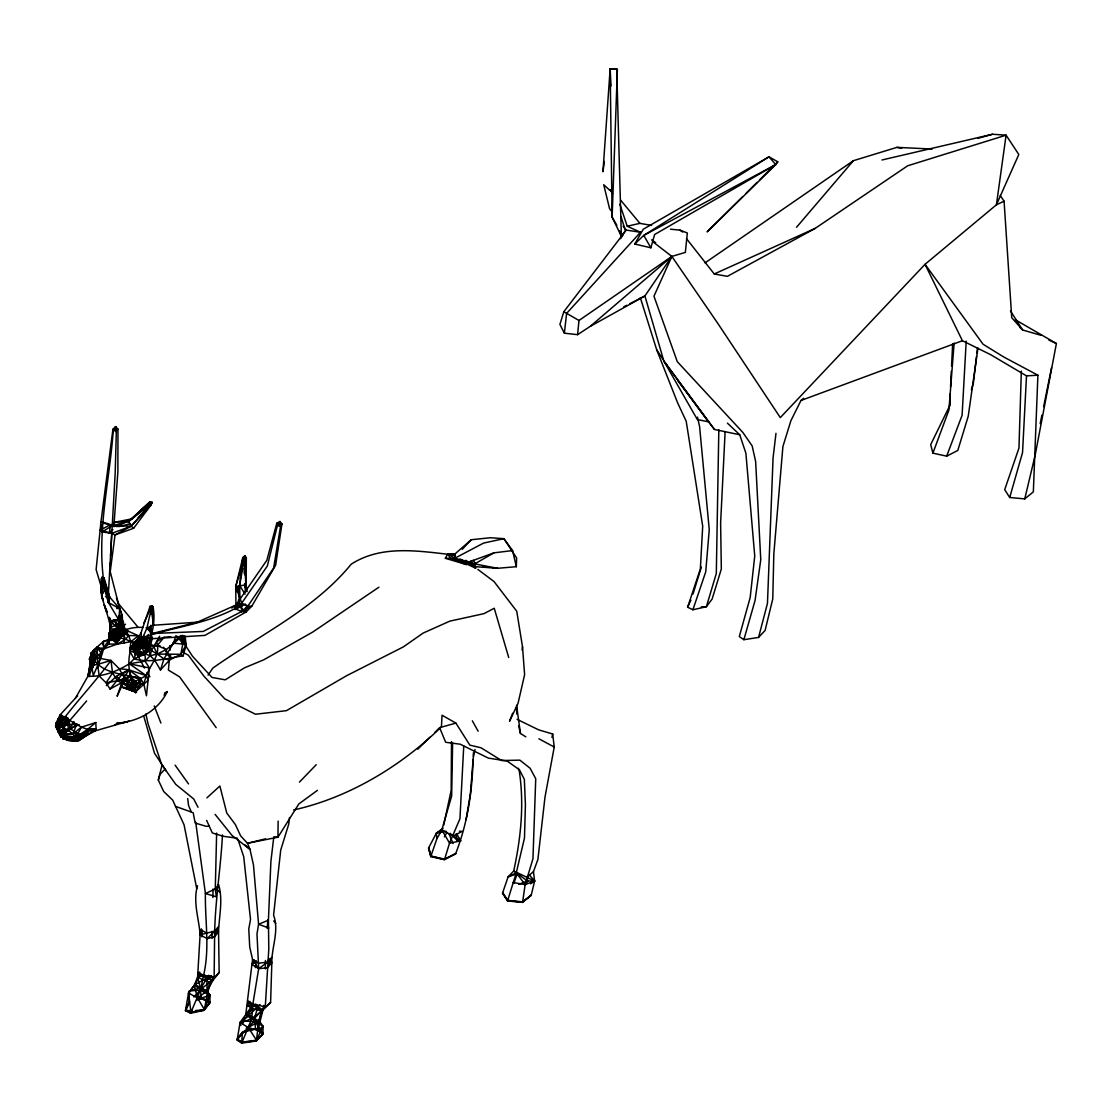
<?xml version="1.0" encoding="UTF-8"?>
<svg xmlns="http://www.w3.org/2000/svg" width="1112" height="1112" viewBox="0 0 1112 1112"><rect width="100%" height="100%" fill="white"/><g stroke="black" fill="none" stroke-linecap="round" stroke-linejoin="round"><path stroke-width="1.5" d="M180.297 635.647L182.785 637.662L182.785 644.057L180.853 654.301L169.691 659.902L160.475 669.966L154.707 660.208L150.176 655.732L137.568 651.298L134.538 646.294L132.175 645.989C126.963 657.887 128.547 671.898 132.453 683.922L131.188 688.245L132.245 690.83L135.483 692.011L148.104 680.21L146.325 675.693L129.326 663.781C116.538 671.578 102.985 676.916 87.904 676.263L75.505 698.086M265.393 968.913L265.42 960.504M273.608 838.434L270.897 861.466L268.423 920.18L268.798 948.939L265.281 1006.846L254.453 1018.342L255.565 1028.961L262.918 1033.938L256.385 1040.915L241.707 1043.181L237.134 1040.054L240.067 1022.526L251.757 1006.221L251.715 1003.177M115.078 526.198L114.147 522.362L117.872 471.933L117.969 429.121L115.606 426.66L112.924 429.26L113.243 430.733C109.462 482.872 95.743 535.247 104.723 587.581M104.139 591.431L104.18 578.115L101.901 577.337L101.484 578.865C97.786 601.05 113.674 618.606 110.561 640.429L119.192 639.775L123.237 634.104L122.251 615.965L116.44 597.992M199.66 972.027L199.646 975.085L194.947 984.606L188.54 993.044L185.454 1010.697L190.722 1013.254L204.219 1010.224L209.932 1002.607L209.932 995.282L207.138 991.042L194.947 984.606L188.54 993.044L189.374 1002.218L185.454 1010.697L192.279 1010.53M67.707 717.991L61.744 730.765L64.899 739.16L76.784 739.563L88.154 729.792L96.105 728.707L88.126 731.432L78.855 740.648L64.899 739.16L64.315 734.281L69.834 728.61L69.18 720.493L67.707 717.991L58.783 729.18L61.744 730.765L69.834 728.61L84.248 736.936L96.105 728.707L87.584 729.375L86.541 731.71L75.908 737.061L60.479 735.115L56.253 724.218L62.939 716.476L65.719 716.753L57.727 727.915L64.899 739.16C73.865 743.511 84.025 740.787 88.126 731.432L87.584 729.375L81.44 727.151L60.09 714.891L56.073 723.259L61.007 736.978L76.895 738.841L86.541 731.71L87.584 729.375L95.799 722.578L96.105 728.707L95.298 730.82L76.422 741.259L63.245 738.91L57.727 727.915L55.656 726.581L61.646 715.211L60.09 714.891L77.632 695.751M222.47 834.89C220.732 869.014 214.838 902.596 214.588 936.79L214.143 976.962C207.485 987.234 206.665 998.534 204.219 1010.224L190.958 1012.267L185.676 1009.696L189.485 1001.495M150.009 610.988L150.064 606.318L151.996 605.72L153.081 606.874C156.194 624.249 150.773 640.303 142.628 655.329L135.066 654.579L132.62 647.531L141.043 632.756L150.064 606.318L151.121 607.513L153.4 624.888L146.84 628.419L135.066 654.579M238.065 839.768L243.723 856.713L250.52 919.541L248.768 928.965L249.727 947.035L252.563 959.475L245.696 1015.061L248.518 1014.922L259.721 1021.622L263.071 1026.334L262.918 1033.938L256.483 1040.179L241.929 1042.18L237.134 1040.054L242.388 1032.256L255.565 1028.961L262.974 1033.493L256.385 1040.915L241.929 1042.18L237.356 1039.053L239.942 1035.3M278.139 821.101L277.944 837.197L247.476 843.271L240.678 835.932L235.369 824.548L226.765 813.025L219.884 786.031L206.915 797.846M128.631 631.338L124.085 633.576L120.416 633.743L114.814 637.176L103.458 641.457L96.966 647.198L97.967 667.798L102.068 648.074M246.197 591.584L246.308 557.696L244.793 555.861L242.819 557.585L235.73 586.538L235.925 605.053L234.98 608.598C204.177 625.041 168.649 627.446 136.79 639.664L137.61 648.185L143.017 654.454L148.911 650.728L152.441 638.01L150.426 633.381M718.825 429.691L716.309 573.472L706.384 606.735L692.901 609.765L687.619 607.208L700.351 568.983L702.701 526.198L686.229 421.323L677.639 402.878L656.692 349.78L640.303 297.641M88.626 676.165L91.045 653.175L96.966 647.198L103.611 648.935L117.469 644.029L130.924 641.707L140.779 642.569L153.539 646.169L160.142 645.891M109.963 618.119L110.561 640.429M169.802 655.093L168.398 670.077L179.644 676.902L216.187 727.679M169.914 650.298L170.025 645.488M216.631 833.083L215.283 889.002L216.312 896.8L205.414 893.506L195.684 822.199M212.892 897.495L213.101 888.961M247.142 591.626L245.905 584.884L245.891 558.335L244.793 555.861L235.73 586.538L241.749 603.079L241.54 611.586L203.204 631.435L152.372 633.506L146.84 628.419L151.996 605.72L153.4 624.888M142.711 627.46C127.546 626.251 109.56 634.132 103.611 648.935L93.881 649.644L90.281 658.304L93.311 675.443L100.844 658.068L103.611 648.935L108.559 644.098L108.865 633.367L113.66 629.517L118.748 627.307L122.904 626.834L128.561 635.522L130.924 641.707L129.701 651.076L134.107 658.86C150.217 663.433 167.05 658.193 183.174 655.871L186.135 644.849L185.162 636.481L182.229 635.341M115.745 431.651L115.606 426.66L113.243 430.733L116.357 430.65L117.969 429.121L115.843 428.259L112.924 429.26L100.984 521.75L96.118 569.608L103.013 592.71M240.887 1025.528L240.067 1022.526C252.73 1020.371 261.918 1011.044 270.605 1002.357L271.842 962.603C271.675 946.91 279.362 930.674 273.58 915.19L280.724 850.027L288.717 824.242L289.537 817.515M1021.344 371.116L1018.953 448.08L1004.706 489.669L1009.71 497.495L1024.75 498.885L1033.34 491.879L1037.899 375.203L1003.844 357.049L983.091 344.261L925.045 264.308L996.421 204.789L1004.08 201.175L1000.244 195.531M242.763 1024.082L242.847 1021.094L260.041 1004.581M459.979 558.975L473.615 566.536L497.62 568.288L516.343 566.703L516.635 557.988L503.903 538.667L490.336 537.735L471.224 539.737L455.114 553.818L452.417 554.777C418.557 551.052 381.611 544.588 351.211 564.187C314.293 609.404 259.624 634.952 212.781 668.145L208.055 675.165M89.071 676.721L91.281 669.591L91.351 655.871L94.172 652.174L93.172 651.187L91.045 653.175C97.786 674.331 122.904 673.399 140.557 678.556L146.325 675.693C150.273 664.364 161.351 654.843 156.542 641.707L159.655 636.189M108.114 599.104L115.203 472.739L116.357 430.65L115.606 426.66M244.89 583.564L245.349 591.848M245.224 575.154L246.308 557.696L244.14 557.112L242.819 557.585L239.65 585.496L239.942 599.549L234.98 608.598L241.54 611.586L246.252 611.878L251.951 605.957L275.609 565.299L281.934 524.141L279.96 521.542L276.777 523.279L266.838 560.281L235.925 605.053L231.769 608M725.121 431.567L720.618 523.126L721.327 569.038L712.097 599.118L706.384 606.735L701.269 606.86M977.948 348.153L968.232 416.249L957.807 450.457L946.659 456.156L932.898 453.154L930.702 444.578L949.62 405.922L950.218 393.829M950.551 386.92L951.302 371.38M951.566 366.195L952.65 343.747M109.74 573.264L110.255 562.853M110.602 555.917L111.742 533.357L131.174 526.171L151.01 504.945L152.177 502.388L149.786 501.971L128.714 521.445L112.117 525.74L102.151 531.897L100.372 530.077L102.777 522.848L100.984 521.75M118.122 617.48L121.25 624.875L128.561 635.522L120.666 632.756L108.865 633.367L108.559 644.098L117.469 644.029L125.698 639.247L128.561 635.522L138.361 635.744L153.539 646.169L157.279 654.051L163.964 658.888L169.691 659.902L170.664 654.843M652.786 241.707L671.856 256.427L718.352 324.204L780.304 417.612L925.045 264.308L962.422 340.731L990.556 354.631L1026.501 375.87L1022.54 452.542L1009.71 497.495M148.313 634.465L142.336 645.127L132.62 647.531L135.344 653.912L143.017 654.454L148.911 650.728L136.79 639.664L204.942 635.383L246.252 611.878L246.628 605.025M966.203 341.134L962.102 415.262L946.659 456.156M91.921 654.301L90.433 656.622L90.489 662.543L91.49 665.323L93.199 666.658L91.281 669.591L90.141 664.212L91.518 660.167L91.921 654.301L91.045 653.175M201.828 936.86L202.287 930.105L200.104 934.803L197.602 976.975L194.294 985.552L197.491 997.937L204.358 1009.515L190.958 1012.267L190.722 1013.254L185.676 1009.696L189.374 1002.218M472.975 759.579C472.364 791.758 467.374 823.672 455.698 853.557L444.48 859.645L430.733 856.643L428.537 848.067L436.307 833.291L442.993 828.204L436.933 838.601L430.733 856.643M473.212 756.146L473.434 752.727M211.488 975.711L194.947 984.606L188.54 993.044L190.958 1012.267L200.785 989.138L203.565 975.335C210.029 948.119 204.886 920.847 205.414 893.506L215.283 889.002L218.605 884.513C223.178 900.025 219.106 916.107 218.55 931.759L219.147 972.513L212.739 980.659L207.04 990.973L209.932 995.282L204.358 1009.515L209.932 1002.607L201.494 997.992L196.991 999.313M620.969 216.423L625.417 230.629L621.358 236.286L616.715 68.819L610.14 68.944L602.954 171.762L604.33 161.476M265.573 838.809L247.476 843.271L249.991 849.387L253.453 864.872L258.582 924.28L256.983 933.927L258.679 968.621L252.883 1004.039L251.757 1018.731L241.707 1043.181L242.388 1032.256L237.356 1039.053L248.31 1027.557L258.693 1021.414L263.975 1005.359M267.214 928.506L267.839 919.874M954.11 343.052L948.925 410.05L932.898 453.154M197.505 885.75C192.696 902.124 199.076 918.79 200.104 934.803L207.193 938.653L214.588 936.79L218.55 931.759L214.505 929.479M463.746 746.041L459.937 818.752L449.54 843.132L444.48 859.645L430.969 856.087L428.537 848.067M564.368 333.197L566.62 313.389L640.526 232.255L626.251 230.087L563.826 311.721L559.906 324.426L564.368 333.197L577.601 334.656L578.977 320.478L671.856 256.427L685.339 252.396L687.341 232.992L679.988 230.142L670.494 229.197M248.31 1027.557L257.789 1030.407L262.974 1010.002L257.928 1006.749L251.757 1006.221L248.518 1014.922L240.067 1022.526L248.31 1027.557L256.483 1040.179L258.693 1021.414L261.542 1010.822L270.605 1002.357M108.559 644.098L108.865 633.367L114.689 635.244L125.058 629.726L138.361 635.744L140.779 642.569L148.313 645.321L157.209 645.627L166.439 649.464L179.491 638.469L185.162 636.481L182.785 644.057L173.402 643.209L163.964 658.888L160.475 669.966M149.425 667.992L129.326 663.781L134.107 658.86L136.053 652.702L132.175 645.989L135.761 640.734C141.335 646.03 146.506 652.994 145.019 661.14L149.425 667.992L146.436 695.792L143.754 683.741L140.557 678.556L128.77 669.785L119.123 668.618L110.978 660.458L92.282 656.9L90.281 658.304L93.199 666.658L90.141 664.212L87.904 676.263L93.881 649.644L100.844 658.068M518.331 768.267L519.29 771.186C524.364 804.699 520.819 838.142 513.716 870.974L508.073 876.937L502.527 893.158L507.531 900.984L522.584 902.36L531.175 895.368L534.636 881.051L533.454 871.697L537.902 859.409L544.977 797.234L554.235 747.014L552.678 734.003L538.722 729.875L517.066 719.339M112.548 673.01L106.071 682.824L117.552 680.725L130.451 676.541L140.557 678.556L138.444 683.157L131.188 688.245L117.552 680.725L112.548 673.01L110.978 660.458L97.634 664.392L99.176 676.026L106.071 682.824L110.046 689.037L122.237 674.206L128.77 669.785L146.325 675.693L143.754 683.741L140.626 684.227L130.938 680.002L125.767 679.946L122.834 683.755L121.375 686.966L135.483 692.011L140.626 684.227L140.557 678.556L130.451 676.541L121.903 682.546L121.375 686.966L117.094 696.265L121.903 682.546L125.072 678.403L130.66 676.04M522.126 650.145L522.515 646.795L516.746 611.252L494.034 581.548L477.868 569.427M775.981 433.305L773.062 457.977L767.461 603.357L758.565 637.426L743.872 639.692L739.299 636.564L750.183 597.519L754.742 555.986L745.888 453.223L739.73 434.75L727.415 423.144M976.503 356.465L973.32 383.501L971.332 389.853M976.906 353.088L977.504 348.014M255.357 967.676L256.191 960.796L252.118 964.577L258.679 968.621L267.575 967.801L271.842 962.603L269.021 958.766M110.005 573.389L115.05 534.914L131.174 526.171L152.177 502.388L149.578 502.527L128.714 521.445L114.147 522.362L112.117 525.74L102.777 522.848M502.527 893.158L507.725 900.4L522.584 902.36L525.142 884.582L532.954 858.77L535.734 778.692L530.118 768.267L519.888 760.149L501.679 760.538L480.926 747.75L469.862 745.151L455.892 723.106L442.062 715.224L441.436 726.817C401.029 766.168 349.057 797.61 293.665 809.967M150.829 613.838L151.996 605.72M76.422 741.259L77.729 732.919L64.315 734.281L61.744 730.765L69.18 720.493L66.859 720.784L58.783 729.18L63.245 738.91L76.784 739.563L78.855 740.648L88.126 731.432M244.793 555.861L239.65 585.496L245.085 594.225M466.067 819.739L470.39 793.787L473.267 757.8L474.991 749.502M246.252 611.878L239.789 606.93L238.468 588.79L239.052 585.426M240.22 578.685L240.804 575.321M241.387 571.943L243.723 558.474L242.819 557.585M96.966 647.198L93.172 651.187L94.659 657.678L92.852 667.395L91.281 669.591L91.49 665.323L94.895 658.012L94.172 652.174L89.419 659.082L91.49 665.323M120.555 615.103L123.404 622.567L121.25 624.875L120.416 633.743L115.968 644.279L113.66 629.517L122.904 626.834L124.711 631.685L128.561 635.522M1015.298 319.742L1056.4 343.525L1035.133 455.294L1024.75 498.885M949.62 405.922L950.26 402.558M278.931 525.781L279.96 521.542L280.585 526.059L273.608 568.051L247.642 606.415L241.54 611.586L251.951 605.957L247.642 606.415L241.749 603.079L234.98 608.598M110.839 524.489L100.372 530.077L109.171 532.745L110.839 524.489L114.244 526.727M1040.193 423.616L1041.916 415.123M1043.64 406.644L1051.563 367.641M102.763 644.765L103.458 641.457C112.548 639.817 121.152 634.104 123.696 624.777L118.539 616.673M122.264 629.865L121.138 628.072L118.748 627.307L116.468 633.117L116.482 635.869L109.296 637.245L116.857 637.148L122.848 633.27L124.794 629.322L116.482 635.869L110.797 635.842L110.408 632.992L113.66 629.517L119.901 632.367L124.711 631.685L124.794 629.322L109.296 637.245L117.469 644.029L116.857 637.148L120.666 632.756L122.904 626.834M108.392 603.093L109.685 597.13L104.18 578.115L101.484 578.865L102.916 588.443M201.383 928.867L200.104 934.803L214.713 931.119L218.439 926.616L214.588 936.79M551.941 737.367L552.678 734.003M110.31 571.999L119.707 608.695L118.789 619.898L119.192 639.775L110.533 639.581L110.102 632.311L119.137 629.475L123.015 625.027L118.789 619.898L108.448 602.551L109.685 597.13L103.777 579.588L104.18 578.115M443.744 825.076L451.166 790.298L451.514 741.607M101.762 597.283L101.539 588.192L100.997 590.444L102.749 600.383M183.174 655.871L180.853 654.301L157.279 654.051L151.44 650.576L148.313 645.321L141.641 639.039L132.175 645.989L134.01 644.057L140.779 642.569L141.641 639.039L147.451 641.012L150.398 645.572L151.44 650.576L150.176 655.732L145.019 661.14L129.326 663.781M196.713 888.557L184.064 824.798L172.68 800.098L163.659 791.466L158.307 780.068L162.018 765.167M134.538 646.294L142.058 647.893L146.019 642.43L150.398 645.572L149.147 650.006L144.935 654.19L136.053 652.702L134.538 646.294L137.429 642.444L141.794 641.137L146.019 642.43L148.341 645.905L147.409 649.477L144.212 652.508L137.568 651.298L136.053 652.702L129.701 651.076L135.761 640.734L141.641 639.039L142.058 647.893L137.568 651.298M122.834 683.755L127.908 684.158L131.397 686.215L135.011 683.797L135.636 681.447L139.695 678.445L138.444 683.157L132.245 690.83L121.375 686.966L131.188 688.245L135.011 683.797L138.444 683.157M196.921 999.869L201.453 998.451L200.438 990.18L201.091 987.776L208.764 975.266M650.881 247.795L654.607 234.521L775.773 164.576L777.788 161.824L769.004 156.806L643.222 229.267L634.785 244.042L650.881 247.795L643.765 235.396L769.004 156.806L775.773 164.576L707.107 231.894L742.455 196.866M455.892 723.106L439.629 727.651L445.676 742.288L460.257 744.22L488.377 758.12L507.142 761.025L519.457 769.824L524.336 779.359L525.42 804.796L524.475 838.045L516.274 872.823L507.531 900.984M743.872 639.692L755.048 600.563L760.761 559.725L755.632 461.383L752.157 445.912L742.858 432.457L677.277 361.664L653.953 296.195L671.856 256.427L590.319 326.316L577.601 334.656M254.453 1018.342L257.928 1006.749L255.829 1004.039M158.307 780.068L159.989 774.466L164.659 769.49M693.026 593.989L701.366 567.064M188.54 993.044L197.491 997.937L207.138 991.042L210.071 982.146L219.147 972.513M692.901 609.765L705.731 571.846L709.261 529.729L699.587 426.494L697.502 417.153M173.402 643.209L175.835 636.161L182.785 637.662M513.883 883.262L517.302 873.573L513.716 870.974L534.636 881.051L530.577 883.79M526.337 884.235L527.505 881.038L527.463 876.061M116.857 526.699L131.619 518.901L149.786 501.971L151.01 504.945L133.621 528.269L115.05 534.914L111.742 533.357L102.151 531.897M91.073 667.061L94.895 658.012L93.172 651.187L96.827 656.65L92.852 667.395L91.073 667.061L94.659 657.678L101.039 653.036L97.786 648.365M512.646 713.265L509.574 721.215L518.039 703.312L524.614 674.678L522.515 646.795M95.799 722.578L81.44 727.151L72.961 733.864L59.381 733.837L58.088 731.752L58.185 718.811L61.646 715.211L56.073 723.259L58.769 725.371L76.797 723.968L72.961 733.864L60.479 735.115L55.6 725.33L62.939 716.476M267.575 967.801L271.662 957.404L267.658 962.13L258.679 968.621L252.563 959.475L258.596 963.214L267.658 962.13M516.343 566.703L512.576 550.565L493.937 552.845L474.671 563.923L473.615 566.536L475.616 568.176L474.671 563.923L469.139 561.907L454.641 558.335L445.356 558.293L447.788 553.818L455.114 553.818L454.641 558.335L475.616 568.176L469.139 561.907L466.387 564.562L445.356 558.293M91.712 658.804L90.489 662.543L91.518 660.167L89.419 659.082L94.895 658.012L91.351 655.871L89.419 659.082L93.199 666.658M252.118 964.577L254.161 959.837M687.619 607.208L690.899 600.146M66.859 720.784L64.593 719.047L55.656 726.581L61.007 736.978L75.435 738.132L76.784 739.563L86.944 732.377L88.154 729.792M143.879 623.026L151.121 607.513L153.081 606.874M123.237 634.104L117.052 632.992L110.811 636.954L110.533 639.581L119.234 638.941L123.237 634.104L116.969 632.283L110.227 627.488L113.924 619.731M256.483 1040.179L263.071 1026.334L254.676 1021.108L248.518 1014.922M803.628 398.277L800.987 400.473L790.882 420.753L782.904 446.537L773.827 553.929L772.77 598.868L765.098 630.448L758.565 637.426M126.42 629.309L115.968 644.279M244.14 557.112L245.905 584.884L244.765 586.928L244.64 583.578M87.584 729.375L75.908 737.061L61.007 736.978L57.727 727.915L66.65 719.77L65.719 716.753L55.6 725.33L61.007 736.978L76.895 738.841L75.908 737.061L81.44 727.151M180.853 654.301L186.135 644.849L183.16 637.496L180.491 635.564M444.383 836.891L446.899 832.388M75.908 737.061L68.791 730.612L67.61 724.259L69.778 720.479L86.625 700.949M609.432 189.999L603.719 184.717L609.557 208.625L611.642 211.308M73.99 721.591L69.834 728.61L79.202 724.649M240.067 1022.526L242.847 1021.094L259.721 1021.622L251.757 1018.731L245.696 1015.061L252.549 1008.695L248.018 1000.995L261.542 1010.822L252.549 1008.695L247.42 1005.512L249.95 1001.37M279.96 521.542L277.402 525.517L267.311 566.036L241.749 603.079M135.706 692.984L129.187 669.605L121.681 681.281L131.953 690.413L134.538 689.718L136.595 692.15M144.115 636.133L150.787 645.029L142.725 644.543L132.94 646.864L142.336 645.127L148.716 651.271L142.628 655.329L135.344 653.912L132.94 646.864L137.61 648.185L145.936 648.101L152.441 638.01L150.579 636.967L141.599 638.872L141.043 632.756M164.493 693.082L167.328 691.622C157.501 711.291 138.277 721.535 116.927 723.286L114.661 725.246L95.298 730.82M620.524 238.677L623.387 234.382M671.856 256.427L644.918 295.959L590.319 326.316M204.358 1009.515L209.973 1002.176L201.494 997.992L209.932 995.282L201.091 987.776L189.374 990.917L189.415 993.933M157.209 645.627L164.034 637.287L170.775 636.648M110.978 660.458C94.603 682.893 75.046 702.923 58.769 725.371L68.791 730.612L76.797 723.968M796.526 227.279L853.377 160.698L896.939 147.354L932.176 149.05M138.249 517.636L152.177 502.388M105.515 596.602L109.685 597.13L119.707 608.695L122.251 615.965L118.789 619.898L109.949 620.607L109.323 617.341M121.138 628.072L116.468 633.117L113.66 629.517M462.217 549.342L471.224 539.737M138.347 518.067L151.01 504.945L149.578 502.527M164.02 695.056L167.328 691.622M299.448 782.111L316.225 764.708M193.863 996.977L200.438 990.18L209.932 995.282L206.637 1000.188L197.491 997.937M207.193 938.653L214.713 931.119M746.11 193.238L757.063 182.354M759.51 179.949L777.788 161.824M146.019 642.43L147.451 641.012L148.313 645.321L150.398 645.572L142.058 647.893L151.44 650.576L156.542 641.707L164.034 637.287M172.944 643.028L177.962 638.066L185.162 636.481M417.737 749.224L429.899 737.242M434.764 732.447L439.629 727.651M634.785 244.042L643.765 235.396L775.773 164.576M106.335 685.617L116.329 676.388L129.187 669.605M246.169 1028.419L254.676 1021.108L262.974 1033.493L255.607 1028.517L244.153 1031.158L255.565 1028.961M109.171 532.745L112.896 529.59M77.729 732.919L68.736 740.467L64.315 734.281M527.255 876.854L533.454 871.697M150.634 503.333L131.619 518.901L114.147 522.362M116.482 635.869L116.857 637.148L125.698 639.247L130.924 641.707L138.361 635.744M502.749 892.686L507.725 900.4L522.682 901.846L531.216 894.979M150.301 504.167L128.714 521.445L131.174 526.171L133.621 528.269M110.408 632.992L117.969 628.377M132.245 690.83L140.626 684.227M125.517 624.249L120.402 628.183L120.416 633.743L120.332 627.46L117.441 619.579M257.789 1030.407L263.071 1026.334M522.682 901.846L531.175 895.368M210.071 982.146L200.785 989.138L194.294 985.552L199.646 975.085L198.186 972.472L203.565 975.335L214.143 976.962L203.232 980.006L197.602 976.975L199.646 975.085L212.739 980.659L210.071 982.146L203.232 980.006M378.9 587.205L312.958 631.908L263.78 659.805L244.529 667.798L225.222 679.821L212.086 677.472L192.584 656.344L179.699 636.731M317.434 790.34L298.822 803.962L277.944 837.197L273.802 836.78M130.938 680.002L128.283 681.878L127.908 684.158L131.188 688.245M55.6 725.33L64.593 719.047M705.036 262.863L853.377 160.698M686.452 238.607L714.251 273.983L727.401 276.346L815.124 228.419L907.698 165.771L1006.082 135.177L1018.8 154.499L996.421 204.789L1006.082 135.177L992.516 134.246L881.997 159.975M141.599 638.872L145.936 648.101L150.787 645.029M57.727 727.915L63.245 738.91L75.435 738.132L86.402 731.182L86.944 732.377M436.933 838.601L436.307 833.291L441.825 829.844L451.667 795.997L452.612 742.913M235.341 609.557L245.349 604.038M75.435 738.132L86.541 731.71M110.046 689.037L121.903 682.546M114.661 725.246L129.201 721.007M623.749 306.856L626.765 305.3M629.795 303.743L644.918 295.959L663.822 361.025L697.349 419.558L708.566 421.823L714.488 429.468L739.73 434.75M456.671 833.791L460.715 840.894L449.54 843.132L441.825 829.844L453.182 836.029L462.217 831.387L459.353 831.22M144.212 652.508L149.147 650.006L148.341 645.905M428.773 847.622L430.969 856.087L444.633 859.131L455.698 853.557M444.633 859.131L455.628 853.947M714.251 273.983L815.124 228.419M149.606 627.154L152.372 633.506L197.255 622.192L235.925 605.053L239.789 606.93L238.441 600.132M134.107 658.86L144.935 654.19M268.423 920.18L258.582 924.28L268.826 928.047M110.227 627.488L116.26 625.097L123.015 625.027L117.58 619.023M800.987 400.473L962.422 340.731M512.882 882.455L525.142 884.582L534.636 881.051L529.493 875.116M518.651 884.318L527.505 881.038L534.636 881.051M469.139 561.907L493.937 552.845M58.185 718.811L64.44 716.865L67.61 724.259M977.893 138.374L992.516 134.246M203.565 975.335L197.602 976.975L200.785 989.138L207.138 991.042M236.745 591.64L235.73 586.538L245.905 584.884M196.963 999.591L201.453 998.451L209.932 1002.607M118.72 526.629L130.41 523.683M619.829 204.233L627.237 226.236L639.9 223.359L651.604 225.43M436.307 833.291L446.107 831.234M97.634 664.392L91.045 665.421L90.141 664.212M455.058 554.457L452.417 554.777L455.447 556.459M116.927 723.286L126.907 722.188M118.831 616.298L122.251 615.965M152.372 625.319L197.255 622.192M189.374 990.917L200.438 990.18M245.891 558.335L243.723 558.474L243.959 565.174M1026.501 375.87L1037.899 375.203M135.011 683.797L127.908 684.158L119.123 668.618M121.25 624.875L123.696 624.777L120.332 627.46L119.846 632.436L118.748 627.307L124.711 631.685L125.058 629.726L123.404 622.567L118.887 615.589M195.684 1010.433L204.219 1010.224M141.794 641.137L147.451 641.012M209.251 826.258L206.109 826.299L195.17 823.047L193.14 812.594M112.117 525.74L131.174 526.171M616.854 225.375L612.128 217.118L610.14 68.944L617.382 69.264L612.128 217.118L621.358 236.286L619.648 230.865M116.635 608.417L119.707 608.695L108.448 602.551L101.484 578.865L103.777 579.588L108.448 602.551M450.151 833.305L457.393 840.561L460.715 840.894L453.182 836.029M483.247 566.62L489.641 567.356M492.825 567.732L497.62 568.288L474.671 563.923M146.019 627.863L149.342 628.266M237.551 838.239L223.456 836.321L212.322 832.944L206.61 820.378M247.42 1005.512L251.757 1006.221M896.939 147.354L901.707 148.382M252.883 1004.039L265.281 1006.846M102.624 522.209L109.198 524.03M1041.054 335.324L1022.637 329.986L1020.149 327.651M175.46 806.367L192.098 812.316M135.761 640.734L140.779 642.569M466.387 564.562L450.346 558.321L447.788 553.818L454.641 558.335L483.567 543.087L503.903 538.667L512.576 550.565M627.237 226.236L640.526 232.255M1048.866 340.063L1056.4 343.525M538.889 738.799L554.235 747.014M200.535 929.688L207.082 933.218M182.521 651.979L188.331 655.204L203.774 675.985L224.777 698.864L255.482 714.238L286.437 710.665L346.596 675.721L403.35 646.892L423.158 633.062L449.846 621.135L483.97 613.643L494.242 608.264L508.712 657.47M578.977 320.478L563.826 311.721M267.992 960.337L271.842 962.603M129.909 648.032L135.622 651.493L144.532 668.062M518.581 725.622L520.458 733.475L525.851 736.867M175.835 636.161L179.491 638.469L182.785 644.057L186.135 644.849L177.962 638.066M651.576 239.845L655.719 242.68M172.263 658.137L166.397 654.051L166.439 649.464L157.279 654.051L150.176 655.732L149.147 650.006M215.533 888.988L220.329 892.449M679.988 230.142L682.643 232.074M527.505 881.038L517.302 873.573L508.073 876.937L516.274 872.823L525.142 884.582M130.924 641.707L134.01 644.057M125.767 679.946L132.453 683.922L135.636 681.447L130.451 676.541M465.664 560.337L473.615 566.536L471.14 560.712M104.236 605.025L107.377 612.114M235.73 586.538L238.468 588.79M142.336 645.127L148.911 650.728L145.936 648.101M245.015 844.925L249.991 849.387L231.991 835.404L215.089 814.359M116.329 676.388L121.681 681.281L134.538 689.718L135.956 692.47M612.142 191.945L609.682 189.554L612.573 193.488M103.235 592.738L100.997 590.444L103.138 592.765M113.813 619.954L124.085 633.576L124.183 643M170.9 658.276L163.422 647.212M118.595 603.788L137.735 626.848M116.26 625.097L123.196 633.27L119.234 638.941L110.102 632.311L109.949 620.607L123.196 633.27L116.969 632.283L110.755 635.828L117.052 632.992L115.745 620.023M113.855 620.357L120.402 628.183L113.897 620.148M204.83 975.154L206.888 977.629L207.04 990.973M620.774 200.299L639.9 223.359M273.719 920.931L275.762 923.419M108.865 633.367L110.797 635.842M623.123 226.07L626.251 230.087M678 380.943L708.566 421.823L663.822 361.025L714.488 429.468M175.098 765.153L188.54 783.946M146.965 672.593L149.884 676.805M166.425 771.172L154.512 753.269L143.643 715.808M656.692 349.78L663.197 359.718M665.059 362.554L666.922 365.389M473.212 560.281L475.95 564.479M1010.502 310.971L1022.637 329.986L1011.739 317.726L1004.08 201.175M472.35 720.812L478.132 731.196M198.047 807.284L193.696 798.972L175.821 784.419L161.643 764.5L147.993 723.62L145.894 713.946M122.848 633.27L125.698 639.247M449.067 834.014L453.057 843.424M191.278 811.899L188.54 805.436L187.692 798.541M154.22 705.911L160.92 723.078M101.539 588.192L101.623 596.046L102.777 599.271M90.433 656.622L91.518 660.167M101.623 596.046L102.999 600.605M104.389 605.15L106.224 611.225M455.823 834.153L457.393 840.561M150.829 625.278L152.372 633.506M516.566 705.383L520.458 733.475M149.119 627.14L149.745 631.838M101.901 577.337L103.194 588.47M610.14 68.944L611.016 86.111M516.496 707.204L516.83 714.14M211.947 931.397L212.211 938.292M244.084 568.51L244.265 573.542M103.458 641.457L103.611 648.935M281.934 524.141L280.585 526.059L277.402 525.517L276.777 523.279L279.571 522.432L281.934 524.141M68.791 730.612L59.381 733.837L56.073 723.259L58.088 731.752L68.791 730.612"/></g></svg>
